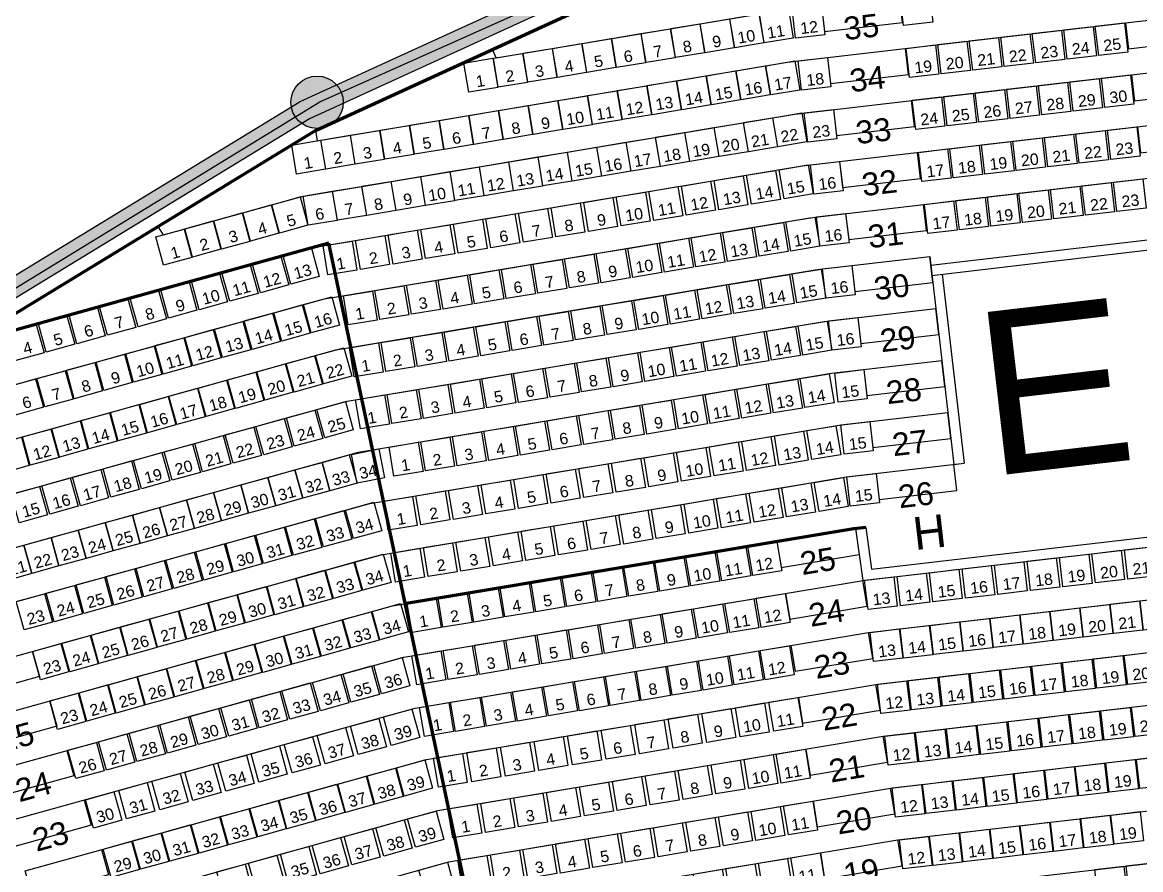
# Model space of a CAD drawing. Header units: millimetres. Extents: x 42980 to 202332, y 27411 to 140378.
# Drawn here: x 89285 to 106381, y 119879 to 132826 of the extents above; entities that cross this region are included whole.
import ezdxf
from ezdxf.enums import TextEntityAlignment as Align

# ---------------------------------------------------------------- set-up
doc = ezdxf.new("R2010")
doc.units = ezdxf.units.MM
doc.header["$LTSCALE"] = 100
for name, color, linetype in [('_insida yttervägg arena', 6, 'CONTINUOUS'), ('A-3312-EA-', 7, 'CONTINUOUS'), ('A-3312-FYLL', 7, 'CONTINUOUS'), ('A-3320-EA-', 3, 'CONTINUOUS'), ('A-3320-FYLL', 3, 'CONTINUOUS'), ('C-RADER', 252, 'CONTINUOUS'), ('C-RADNUMMER', 4, 'CONTINUOUS'), ('C-STOLAR', 1, 'CONTINUOUS'), ('C-STOLNUMMER', 7, 'CONTINUOUS'), ('C-TRAPPA', 254, 'CONTINUOUS'), ('D-RADER', 252, 'CONTINUOUS'), ('D-RADNUMMER', 4, 'CONTINUOUS'), ('D-STOLAR', 1, 'CONTINUOUS'), ('D-STOLNUMMER', 7, 'CONTINUOUS'), ('D-TRAPPA', 254, 'CONTINUOUS'), ('E-RADER', 252, 'CONTINUOUS'), ('E-RADNUMMER', 4, 'CONTINUOUS'), ('E-STOLAR', 1, 'CONTINUOUS'), ('E-STOLNUMMER', 7, 'CONTINUOUS'), ('E-TRAPPA', 254, 'CONTINUOUS'), ('G-STOLAR_TELE_2', 3, 'CONTINUOUS'), ('SEKTIONS_NR', 4, 'CONTINUOUS')]:
    doc.layers.add(name, color=color, linetype=linetype)
doc.layers.add('SEKTIONER', color=4, linetype='CONTINUOUS', lineweight=70)
doc.styles.add('ARIAL', font='arial.ttf')

# ---------------------------------------------------------------- blocks, each defined once
blk = doc.blocks.new('*U32')
at = {"layer": 'G-STOLAR_TELE_2'}
blk.add_circle((0, 0), 400, dxfattribs=at)

msp = doc.modelspace()

# ---------------------------------------------------------------- hatches: boundary and pattern name
at = {"layer": 'A-3312-FYLL'}
msp.add_hatch(color=256, dxfattribs=at).paths.add_polyline_path([(122476, 138109), (118753, 138109), (115030, 138109), (107673, 136974), (100547, 134829), (93532, 131615), (86845, 127542), (80332, 122511), (76121, 118537), (76356, 118346), (80476, 122234), (87015, 127294), (93673, 131350), (100653, 134548), (107739, 136681), (107925, 136709), (115053, 137809), (118753, 137809), (122453, 137809), (129766, 136681), (136852, 134548), (143833, 131350), (150490, 127294), (157029, 122234), (161149, 118346), (161384, 118537), (157173, 122511), (150660, 127542), (143974, 131615), (136958, 134829), (129833, 136974)])
at = {"layer": 'A-3320-FYLL'}
msp.add_hatch(color=256, dxfattribs=at).paths.add_polyline_path([(94190, 131605, 1), (93390, 131605, 1)])

# ---------------------------------------------------------------- linework, layer by layer
at = {"layer": '_insida yttervägg arena'}
msp.add_lwpolyline([(74557, 113491), (77541, 117380), (76273, 118453), (80814, 122712), (86960, 127412), (93832, 131612), (100713, 134688), (107536, 136866)], dxfattribs=at)
at = {"layer": 'A-3312-EA-'}
for p, q in [((93532, 131615), (100547, 134829)), ((100653, 134548), (93673, 131350)), ((86844, 127542), (93532, 131615)), ((93673, 131350), (87015, 127294))]:
    msp.add_line(p, q, dxfattribs=at)
at = {"layer": 'C-RADER'}
for p, q in [((93767, 131173), (87128, 127129)), ((89009, 128076), (93729, 129385)), ((86958, 126676), (93902, 128603)), ((87221, 125919), (94075, 127821)), ((87484, 125162), (94248, 127038)), ((87747, 124405), (94422, 126256)), ((88011, 123647), (94595, 125474)), ((88274, 122890), (94768, 124692)), ((88537, 122133), (94941, 123910)), ((88800, 121376), (95115, 123128)), ((89063, 120618), (95288, 122346)), ((89326, 119861), (95461, 121563)), ((89589, 119104), (95634, 120781)), ((89852, 118347), (95807, 119999))]:
    msp.add_line(p, q, dxfattribs=at)
at = {"layer": 'C-STOLAR'}
for points in [[(93356, 128815), (92923, 128694), (92802, 129128), (93236, 129248)], [(93823, 128944), (93390, 128824), (93270, 129258), (93703, 129378)], [(92889, 128685), (92455, 128565), (92335, 128998), (92768, 129119)], [(92421, 128555), (91988, 128435), (91868, 128869), (92301, 128989)], [(91954, 128426), (91520, 128305), (91400, 128739), (91834, 128859)], [(91019, 128166), (90586, 128046), (90465, 128480), (90899, 128600)], [(91487, 128296), (91053, 128176), (90933, 128609), (91366, 128730)], [(94135, 128201), (93702, 128080), (93582, 128514), (94015, 128634)], [(90552, 128037), (90118, 127916), (89998, 128350), (90432, 128470)], [(93683, 128075), (93249, 127955), (93129, 128388), (93562, 128509)], [(90085, 127907), (89651, 127787), (89531, 128220), (89964, 128341)], [(92777, 127824), (92343, 127703), (92223, 128137), (92657, 128257)], [(93230, 127949), (92796, 127829), (92676, 128263), (93109, 128383)], [(89617, 127777), (89184, 127657), (89063, 128091), (89497, 128211)], [(92324, 127698), (91890, 127578), (91770, 128011), (92204, 128132)], [(91418, 127447), (90985, 127326), (90864, 127760), (91298, 127880)], [(91871, 127572), (91437, 127452), (91317, 127886), (91751, 128006)], [(90965, 127321), (90532, 127201), (90411, 127634), (90845, 127755)], [(93872, 127297), (93439, 127177), (93318, 127611), (93752, 127731)], [(94320, 127422), (93887, 127301), (93766, 127735), (94200, 127855)], [(90512, 127195), (90079, 127075), (89958, 127509), (90392, 127629)], [(93424, 127173), (92991, 127053), (92870, 127486), (93304, 127607)], [(89607, 126944), (89173, 126824), (89053, 127257), (89486, 127378)], [(90059, 127070), (89626, 126949), (89506, 127383), (89939, 127503)], [(92976, 127049), (92542, 126928), (92422, 127362), (92856, 127482)], [(92080, 126800), (91646, 126680), (91526, 127113), (91960, 127234)], [(92528, 126924), (92094, 126804), (91974, 127238), (92408, 127358)], [(91632, 126676), (91198, 126555), (91078, 126989), (91512, 127109)], [(94343, 126598), (93910, 126478), (93789, 126911), (94223, 127031)], [(90736, 126427), (90302, 126307), (90182, 126740), (90615, 126861)], [(91184, 126551), (90750, 126431), (90630, 126865), (91063, 126985)], [(93876, 126468), (93442, 126348), (93322, 126781), (93756, 126902)], [(90288, 126303), (89854, 126183), (89734, 126616), (90167, 126736)], [(93409, 126339), (92975, 126218), (92855, 126652), (93288, 126772)], [(89840, 126179), (89406, 126058), (89286, 126492), (89719, 126612)], [(92474, 126079), (92040, 125959), (91920, 126392), (92354, 126513)], [(92941, 126209), (92508, 126089), (92387, 126522), (92821, 126642)], [(89391, 126054), (88958, 125934), (88838, 126368), (89271, 126488)], [(92006, 125950), (91573, 125829), (91453, 126263), (91886, 126383)], [(91539, 125820), (91106, 125700), (90985, 126133), (91419, 126253)], [(94401, 125784), (93987, 125669), (93867, 126102), (94281, 126217)], [(94823, 125867), (94401, 125784), (94314, 126225), (94736, 126309)], [(91072, 125690), (90638, 125570), (90518, 126004), (90951, 126124)], [(93987, 125669), (93573, 125554), (93452, 125987), (93867, 126102)], [(90137, 125431), (89703, 125311), (89583, 125744), (90017, 125864)], [(90604, 125561), (90171, 125440), (90051, 125874), (90484, 125994)], [(93158, 125439), (92744, 125324), (92624, 125758), (93038, 125872)], [(93573, 125554), (93158, 125439), (93038, 125872), (93452, 125987)], [(89670, 125301), (89236, 125181), (89116, 125615), (89549, 125735)], [(92744, 125324), (92330, 125209), (92209, 125643), (92624, 125758)], [(91915, 125094), (91501, 124979), (91381, 125413), (91795, 125528)], [(92330, 125209), (91915, 125094), (91795, 125528), (92209, 125643)], [(94780, 125058), (94346, 124938), (94226, 125372), (94659, 125492)], [(91501, 124979), (91087, 124864), (90966, 125298), (91381, 125413)], [(94322, 124931), (93888, 124811), (93768, 125245), (94201, 125365)], [(90672, 124749), (90258, 124634), (90138, 125068), (90552, 125183)], [(91087, 124864), (90672, 124749), (90552, 125183), (90966, 125298)], [(93864, 124804), (93430, 124684), (93310, 125118), (93744, 125238)], [(90258, 124634), (89844, 124519), (89723, 124953), (90138, 125068)], [(92949, 124550), (92515, 124430), (92395, 124864), (92828, 124984)], [(93406, 124677), (92973, 124557), (92852, 124991), (93286, 125111)], [(89429, 124404), (89015, 124289), (88895, 124723), (89309, 124838)], [(89844, 124519), (89429, 124404), (89309, 124838), (89723, 124953)], [(92491, 124423), (92057, 124303), (91937, 124737), (92371, 124857)], [(92033, 124297), (91600, 124176), (91479, 124610), (91913, 124730)], [(94923, 124268), (94489, 124148), (94369, 124581), (94802, 124702)], [(91118, 124043), (90684, 123922), (90564, 124356), (90998, 124476)], [(91576, 124170), (91142, 124049), (91022, 124483), (91455, 124603)], [(94475, 124144), (94041, 124023), (93921, 124457), (94354, 124577)], [(90660, 123916), (90226, 123795), (90106, 124229), (90540, 124349)], [(93578, 123895), (93145, 123775), (93025, 124208), (93458, 124329)], [(94027, 124019), (93593, 123899), (93473, 124333), (93906, 124453)], [(90202, 123789), (89769, 123668), (89648, 124102), (90082, 124222)], [(93130, 123771), (92697, 123650), (92576, 124084), (93010, 124204)], [(89745, 123662), (89311, 123541), (89191, 123975), (89624, 124095)], [(92234, 123522), (91801, 123402), (91680, 123835), (92114, 123956)], [(92682, 123646), (92249, 123526), (92128, 123960), (92562, 124080)], [(91786, 123398), (91353, 123277), (91232, 123711), (91666, 123831)], [(94738, 123386), (94304, 123266), (94184, 123700), (94617, 123820)], [(95186, 123511), (94752, 123390), (94632, 123824), (95065, 123944)], [(91338, 123273), (90904, 123153), (90784, 123587), (91218, 123707)], [(94290, 123262), (93856, 123142), (93736, 123575), (94169, 123696)], [(90442, 123025), (90008, 122904), (89888, 123338), (90322, 123458)], [(90890, 123149), (90456, 123029), (90336, 123462), (90770, 123583)], [(93393, 123013), (92960, 122893), (92839, 123327), (93273, 123447)], [(93841, 123138), (93408, 123017), (93288, 123451), (93721, 123571)], [(89994, 122900), (89560, 122780), (89440, 123214), (89874, 123334)], [(92945, 122889), (92512, 122769), (92391, 123202), (92825, 123323)], [(92497, 122765), (92064, 122645), (91943, 123078), (92377, 123198)], [(95209, 122687), (94776, 122567), (94656, 123000), (95089, 123121)], [(91601, 122516), (91168, 122396), (91047, 122829), (91481, 122950)], [(92049, 122640), (91616, 122520), (91495, 122954), (91929, 123074)], [(94742, 122557), (94308, 122437), (94188, 122871), (94622, 122991)], [(91153, 122392), (90719, 122272), (90599, 122705), (91033, 122825)], [(94275, 122428), (93841, 122307), (93721, 122741), (94154, 122861)], [(90705, 122268), (90271, 122147), (90151, 122581), (90585, 122701)], [(93340, 122168), (92906, 122048), (92786, 122482), (93220, 122602)], [(93807, 122298), (93374, 122178), (93253, 122611), (93687, 122732)], [(90257, 122143), (89823, 122023), (89703, 122457), (90137, 122577)], [(92873, 122039), (92439, 121918), (92319, 122352), (92752, 122472)], [(92405, 121909), (91972, 121789), (91851, 122222), (92285, 122343)], [(95359, 121898), (94925, 121778), (94805, 122212), (95238, 122332)], [(91471, 121650), (91037, 121529), (90917, 121963), (91350, 122083)], [(91938, 121779), (91504, 121659), (91384, 122093), (91818, 122213)], [(94853, 121758), (94419, 121638), (94299, 122071), (94732, 122191)], [(91003, 121520), (90570, 121400), (90449, 121833), (90883, 121954)], [(93841, 121477), (93407, 121357), (93287, 121790), (93721, 121911)], [(94347, 121618), (93913, 121497), (93793, 121931), (94227, 122051)], [(90536, 121390), (90102, 121270), (89982, 121704), (90416, 121824)], [(93335, 121337), (92901, 121216), (92781, 121650), (93215, 121770)], [(92829, 121196), (92396, 121076), (92275, 121510), (92709, 121630)], [(95556, 121123), (95122, 121002), (95002, 121436), (95436, 121556)], [(92323, 121056), (91890, 120936), (91769, 121369), (92203, 121490)], [(95108, 120998), (94674, 120878), (94554, 121312), (94988, 121432)], [(91817, 120916), (91384, 120795), (91263, 121229), (91697, 121349)], [(94660, 120874), (94226, 120754), (94106, 121187), (94539, 121308)], [(90806, 120635), (90372, 120515), (90252, 120948), (90685, 121069)], [(91311, 120775), (90878, 120655), (90758, 121089), (91191, 121209)], [(93764, 120625), (93330, 120505), (93210, 120939), (93643, 121059)], [(94212, 120750), (93778, 120629), (93658, 121063), (94091, 121183)], [(93316, 120501), (92882, 120381), (92762, 120814), (93195, 120935)], [(92867, 120377), (92434, 120257), (92314, 120690), (92747, 120810)], [(95729, 120341), (95296, 120220), (95175, 120654), (95609, 120774)], [(91971, 120128), (91538, 120008), (91417, 120442), (91851, 120562)], [(92419, 120253), (91986, 120132), (91865, 120566), (92299, 120686)], [(95243, 120206), (94809, 120085), (94689, 120519), (95122, 120639)], [(91523, 120004), (91090, 119884), (90969, 120317), (91403, 120438)], [(94269, 119936), (93836, 119815), (93715, 120249), (94149, 120369)], [(94756, 120071), (94322, 119950), (94202, 120384), (94636, 120504)], [(91075, 119880), (90642, 119759), (90521, 120193), (90955, 120313)], [(93783, 119801), (93349, 119680), (93229, 120114), (93662, 120234)], [(93296, 119666), (92862, 119545), (92742, 119979), (93176, 120099)], [(92809, 119531), (92376, 119410), (92256, 119844), (92689, 119964)], [(95902, 119558), (95469, 119438), (95348, 119872), (95782, 119992)]]:
    msp.add_lwpolyline(points, close=True, dxfattribs=at)
at = {"layer": 'C-TRAPPA'}
for points in [[(89440, 123214), (89547, 122828), (88380, 122505), (88274, 122890)], [(89703, 122457), (89810, 122071), (88644, 121748), (88537, 122133)], [(89966, 121699), (90073, 121314), (88907, 120990), (88800, 121376)], [(90229, 120942), (90336, 120557), (89170, 120233), (89063, 120618)], [(90492, 120185), (90599, 119799), (89433, 119476), (89326, 119861)]]:
    msp.add_lwpolyline(points, dxfattribs=at)
at = {"layer": 'D-RADER'}
for p, q in [((94941, 123910), (101994, 125087)), ((95115, 123128), (102107, 124294)), ((102107, 124294), (102135, 124298)), ((102219, 123502), (108668, 124255)), ((95288, 122346), (102219, 123502)), ((102331, 122710), (108739, 123458)), ((95461, 121563), (102331, 122710)), ((102443, 121917), (108810, 122661)), ((95634, 120781), (102443, 121917)), ((102556, 121125), (108881, 121864)), ((95807, 119999), (102556, 121125)), ((102668, 120333), (108952, 121066)), ((95981, 119217), (102668, 120333)), ((102780, 119540), (109023, 120269))]:
    msp.add_line(p, q, dxfattribs=at)
at = {"layer": 'D-STOLAR'}
for points in [[(100420, 124368), (99977, 124294), (99902, 124738), (100346, 124812)], [(100894, 124447), (100450, 124373), (100376, 124817), (100820, 124891)], [(106633, 124370), (106186, 124318), (106134, 124764), (106580, 124817)], [(99473, 124210), (99030, 124136), (98956, 124580), (99399, 124654)], [(99947, 124289), (99503, 124215), (99429, 124659), (99873, 124733)], [(105143, 124196), (104696, 124144), (104644, 124591), (105091, 124643)], [(105639, 124254), (105192, 124202), (105140, 124649), (105587, 124701)], [(106136, 124312), (105689, 124260), (105637, 124707), (106084, 124759)], [(98527, 124052), (98083, 123978), (98009, 124422), (98452, 124496)], [(99000, 124131), (98556, 124057), (98482, 124501), (98926, 124575)], [(103653, 124022), (103206, 123970), (103154, 124417), (103601, 124469)], [(104150, 124080), (103703, 124028), (103650, 124475), (104097, 124527)], [(104646, 124138), (104199, 124086), (104147, 124533), (104594, 124585)], [(97580, 123894), (97136, 123820), (97062, 124264), (97506, 124338)], [(98053, 123973), (97609, 123899), (97535, 124343), (97979, 124417)], [(102660, 123906), (102213, 123854), (102160, 124301), (102607, 124353)], [(103156, 123964), (102709, 123912), (102657, 124359), (103104, 124411)], [(96633, 123736), (96189, 123662), (96115, 124106), (96559, 124180)], [(97106, 123815), (96662, 123741), (96588, 124185), (97032, 124259)], [(95686, 123578), (95242, 123504), (95168, 123948), (95612, 124022)], [(96159, 123657), (95715, 123583), (95641, 124027), (96085, 124101)], [(100542, 123576), (100098, 123502), (100024, 123945), (100468, 124019)], [(101021, 123655), (100577, 123581), (100503, 124025), (100946, 124099)], [(106414, 123539), (105967, 123487), (105915, 123934), (106362, 123986)], [(106873, 123592), (106426, 123540), (106374, 123987), (106821, 124039)], [(99107, 123336), (98663, 123262), (98589, 123706), (99033, 123780)], [(99585, 123416), (99142, 123342), (99067, 123786), (99511, 123860)], [(100064, 123496), (99620, 123422), (99546, 123866), (99990, 123940)], [(105038, 123378), (104591, 123326), (104538, 123773), (104985, 123825)], [(105497, 123432), (105050, 123379), (104997, 123826), (105444, 123879)], [(105955, 123485), (105508, 123433), (105456, 123880), (105903, 123932)], [(98150, 123177), (97706, 123102), (97632, 123546), (98076, 123620)], [(98629, 123256), (98185, 123182), (98111, 123626), (98555, 123700)], [(103202, 123164), (102755, 123112), (102703, 123558), (103150, 123611)], [(103661, 123217), (103214, 123165), (103162, 123612), (103609, 123664)], [(104120, 123271), (103673, 123219), (103621, 123666), (104068, 123718)], [(104579, 123324), (104132, 123272), (104080, 123719), (104527, 123771)], [(97193, 123017), (96750, 122943), (96676, 123387), (97119, 123461)], [(97672, 123097), (97228, 123023), (97154, 123467), (97598, 123541)], [(102743, 123110), (102296, 123058), (102244, 123505), (102691, 123557)], [(96237, 122857), (95793, 122783), (95719, 123227), (96163, 123301)], [(96715, 122937), (96271, 122863), (96197, 123307), (96641, 123381)], [(101084, 122856), (100641, 122782), (100566, 123226), (101010, 123300)], [(95758, 122777), (95314, 122703), (95240, 123147), (95684, 123221)], [(100137, 122698), (99694, 122624), (99620, 123068), (100063, 123142)], [(100611, 122777), (100167, 122703), (100093, 123147), (100537, 123221)], [(105686, 122648), (105239, 122596), (105187, 123043), (105634, 123095)], [(106158, 122703), (105711, 122651), (105659, 123098), (106106, 123150)], [(106630, 122759), (106183, 122706), (106131, 123153), (106578, 123205)], [(99191, 122540), (98747, 122466), (98673, 122910), (99117, 122984)], [(99664, 122619), (99220, 122545), (99146, 122989), (99590, 123063)], [(104271, 122483), (103824, 122431), (103772, 122878), (104219, 122930)], [(104743, 122538), (104296, 122486), (104244, 122933), (104690, 122985)], [(105214, 122593), (104768, 122541), (104715, 122988), (105162, 123040)], [(98244, 122383), (97800, 122308), (97726, 122752), (98170, 122826)], [(98717, 122462), (98273, 122387), (98199, 122831), (98643, 122905)], [(102856, 122318), (102409, 122266), (102356, 122713), (102803, 122765)], [(103327, 122373), (102880, 122321), (102828, 122768), (103275, 122820)], [(103799, 122428), (103352, 122376), (103300, 122823), (103747, 122875)], [(96823, 122146), (96379, 122071), (96305, 122515), (96749, 122589)], [(97297, 122225), (96853, 122150), (96779, 122594), (97223, 122668)], [(97770, 122304), (97326, 122229), (97252, 122673), (97696, 122747)], [(95876, 121988), (95433, 121913), (95358, 122357), (95802, 122431)], [(96350, 122067), (95906, 121992), (95832, 122436), (96276, 122510)], [(100704, 121982), (100260, 121908), (100186, 122352), (100630, 122426)], [(101216, 122067), (100773, 121993), (100698, 122437), (101142, 122511)], [(106742, 121966), (106295, 121914), (106243, 122361), (106690, 122413)], [(99678, 121811), (99234, 121737), (99160, 122181), (99604, 122255)], [(100191, 121896), (99747, 121822), (99673, 122266), (100117, 122340)], [(105327, 121801), (104880, 121749), (104828, 122196), (105275, 122248)], [(105799, 121856), (105352, 121804), (105299, 122251), (105746, 122303)], [(106270, 121911), (105823, 121859), (105771, 122306), (106218, 122358)], [(98652, 121640), (98208, 121566), (98134, 122009), (98578, 122083)], [(99165, 121725), (98721, 121651), (98647, 122095), (99091, 122169)], [(103911, 121636), (103464, 121583), (103412, 122030), (103859, 122083)], [(104383, 121691), (103936, 121639), (103884, 122086), (104331, 122138)], [(104855, 121746), (104408, 121694), (104356, 122141), (104803, 122193)], [(97626, 121468), (97182, 121394), (97108, 121838), (97552, 121912)], [(98139, 121554), (97695, 121480), (97621, 121924), (98065, 121998)], [(102968, 121525), (102521, 121473), (102469, 121920), (102916, 121972)], [(103440, 121581), (102993, 121528), (102940, 121975), (103387, 122028)], [(96600, 121297), (96156, 121223), (96082, 121667), (96526, 121741)], [(97113, 121383), (96669, 121309), (96595, 121753), (97039, 121827)], [(96087, 121212), (95644, 121138), (95570, 121582), (96013, 121656)], [(100332, 121109), (99888, 121035), (99814, 121479), (100258, 121553)], [(100835, 121193), (100391, 121119), (100317, 121563), (100761, 121637)], [(101329, 121275), (100885, 121201), (100811, 121645), (101255, 121719)], [(106348, 121115), (105901, 121063), (105849, 121510), (106296, 121562)], [(106815, 121169), (106368, 121117), (106316, 121564), (106763, 121616)], [(99326, 120941), (98882, 120867), (98808, 121311), (99252, 121385)], [(99829, 121025), (99385, 120951), (99311, 121395), (99755, 121469)], [(104947, 120951), (104500, 120899), (104448, 121346), (104895, 121398)], [(105414, 121006), (104967, 120954), (104915, 121400), (105362, 121453)], [(105881, 121060), (105434, 121008), (105382, 121455), (105829, 121507)], [(98320, 120773), (97876, 120699), (97802, 121143), (98246, 121217)], [(98823, 120857), (98379, 120783), (98305, 121227), (98749, 121301)], [(103547, 120788), (103100, 120735), (103048, 121182), (103495, 121235)], [(104014, 120842), (103567, 120790), (103515, 121237), (103962, 121289)], [(104481, 120897), (104034, 120845), (103981, 121291), (104428, 121344)], [(97314, 120605), (96870, 120531), (96796, 120975), (97240, 121049)], [(97817, 120689), (97373, 120615), (97299, 121059), (97743, 121133)], [(103080, 120733), (102633, 120681), (102581, 121128), (103028, 121180)], [(96308, 120437), (95864, 120363), (95790, 120807), (96234, 120881)], [(96811, 120521), (96367, 120447), (96293, 120891), (96737, 120965)], [(101441, 120483), (100997, 120409), (100923, 120853), (101367, 120927)], [(100445, 120317), (100001, 120243), (99927, 120686), (100371, 120760)], [(100943, 120400), (100499, 120326), (100425, 120769), (100869, 120844)], [(105964, 120264), (105517, 120212), (105464, 120659), (105911, 120711)], [(106425, 120318), (105978, 120266), (105926, 120713), (106373, 120765)], [(99449, 120150), (99005, 120076), (98931, 120520), (99374, 120594)], [(99947, 120233), (99503, 120159), (99429, 120603), (99873, 120677)], [(104578, 120103), (104131, 120050), (104079, 120497), (104526, 120550)], [(105040, 120157), (104593, 120104), (104541, 120551), (104988, 120604)], [(105502, 120210), (105055, 120158), (105003, 120605), (105449, 120657)], [(98452, 119984), (98008, 119910), (97934, 120354), (98378, 120428)], [(98950, 120067), (98507, 119993), (98432, 120437), (98876, 120511)], [(103192, 119941), (102745, 119889), (102693, 120336), (103140, 120388)], [(103654, 119995), (103207, 119943), (103155, 120390), (103602, 120442)], [(104116, 120049), (103669, 119997), (103617, 120443), (104064, 120496)], [(97456, 119818), (97012, 119744), (96938, 120188), (97382, 120262)], [(97954, 119901), (97510, 119827), (97436, 120271), (97880, 120345)], [(96460, 119652), (96016, 119578), (95942, 120022), (96386, 120096)], [(96958, 119735), (96514, 119661), (96440, 120105), (96884, 120179)], [(101055, 119607), (100611, 119533), (100537, 119977), (100981, 120051)], [(101553, 119690), (101109, 119616), (101035, 120060), (101479, 120134)], [(100059, 119441), (99615, 119367), (99541, 119811), (99985, 119885)], [(100557, 119524), (100113, 119450), (100039, 119894), (100483, 119968)], [(106177, 119484), (105730, 119432), (105678, 119879), (106125, 119931)], [(106656, 119540), (106209, 119488), (106157, 119935), (106604, 119987)]]:
    msp.add_lwpolyline(points, close=True, dxfattribs=at)
at = {"layer": 'D-TRAPPA'}
for p, q in [((101994, 125087), (102024, 125090)), ((102178, 125108), (102024, 125090)), ((102024, 125090), (102135, 124298)), ((102135, 124298), (108597, 125052)), ((102178, 125108), (102268, 124469)), ((100820, 124891), (100886, 124496)), ((100886, 124496), (102080, 124695))]:
    msp.add_line(p, q, dxfattribs=at)
for points in [[(102268, 124469), (108402, 125185)], [(100952, 124100), (101017, 123706), (102201, 123903), (102135, 124298)], [(101035, 123304), (101101, 122910), (102285, 123107), (102219, 123502)], [(101148, 122512), (101213, 122118), (102397, 122315), (102331, 122710)], [(101260, 121720), (101326, 121325), (102509, 121523), (102443, 121917)], [(101372, 120928), (101438, 120533), (102622, 120730), (102556, 121125)], [(101484, 120135), (101550, 119741), (102734, 119938), (102668, 120333)]]:
    msp.add_lwpolyline(points, dxfattribs=at)
at = {"layer": 'E-RADER'}
for p, q in [((100724, 134360), (93767, 131173)), ((96529, 132285), (100871, 133010)), ((100984, 132218), (107887, 133024)), ((96529, 132285), (96471, 132412)), ((93793, 131018), (100984, 132218)), ((101096, 131425), (107958, 132226)), ((93555, 130167), (101096, 131425)), ((101208, 130633), (108029, 131429)), ((93767, 131173), (93793, 131018)), ((93729, 129385), (101208, 130633)), ((101321, 129841), (108100, 130632)), ((91441, 129580), (93555, 130167)), ((93902, 128603), (101321, 129841)), ((91441, 129580), (91363, 129709)), ((101433, 129048), (103156, 129249)), ((94075, 127821), (101433, 129048)), ((101545, 128256), (103249, 128455)), ((94248, 127038), (101545, 128256)), ((101657, 127464), (103341, 127660)), ((94422, 126256), (101657, 127464)), ((101770, 126671), (103434, 126866)), ((94595, 125474), (101770, 126671)), ((101882, 125879), (103681, 126089)), ((94768, 124692), (101882, 125879))]:
    msp.add_line(p, q, dxfattribs=at)
at = {"layer": 'E-STOLAR'}
for points in [[(103203, 132829), (102756, 132777), (102704, 133224), (103151, 133276)], [(101071, 132587), (100627, 132513), (100553, 132957), (100996, 133031)], [(101552, 132636), (101105, 132584), (101053, 133031), (101500, 133083)], [(100167, 132436), (99723, 132362), (99649, 132806), (100093, 132880)], [(100619, 132511), (100175, 132437), (100101, 132881), (100545, 132955)], [(99263, 132285), (98820, 132211), (98746, 132655), (99189, 132729)], [(99715, 132361), (99271, 132287), (99197, 132731), (99641, 132805)], [(105223, 132259), (104776, 132207), (104724, 132654), (105171, 132706)], [(105705, 132316), (105258, 132264), (105206, 132710), (105653, 132763)], [(106186, 132372), (105739, 132320), (105687, 132767), (106134, 132819)], [(97908, 132059), (97464, 131985), (97390, 132429), (97834, 132503)], [(98360, 132135), (97916, 132061), (97842, 132504), (98286, 132578)], [(98812, 132210), (98368, 132136), (98294, 132580), (98738, 132654)], [(103778, 132091), (103331, 132039), (103279, 132486), (103726, 132538)], [(104260, 132147), (103813, 132095), (103760, 132542), (104207, 132594)], [(104741, 132203), (104294, 132151), (104242, 132598), (104689, 132650)], [(97005, 131909), (96561, 131834), (96487, 132278), (96931, 132352)], [(97456, 131984), (97013, 131910), (96939, 132354), (97382, 132428)], [(103296, 132034), (102849, 131982), (102797, 132429), (103244, 132481)], [(96553, 131833), (96109, 131759), (96035, 132203), (96479, 132277)], [(100716, 131717), (100272, 131643), (100198, 132086), (100642, 132161)], [(101170, 131792), (100726, 131718), (100652, 132162), (101096, 132236)], [(101645, 131842), (101198, 131789), (101146, 132236), (101593, 132289)], [(99809, 131565), (99365, 131491), (99291, 131935), (99734, 132009)], [(100262, 131641), (99818, 131567), (99744, 132011), (100188, 132085)], [(106279, 131577), (105832, 131525), (105780, 131972), (106227, 132024)], [(98901, 131414), (98457, 131340), (98383, 131784), (98827, 131858)], [(99355, 131490), (98911, 131415), (98837, 131859), (99281, 131933)], [(104834, 131409), (104387, 131356), (104335, 131803), (104782, 131856)], [(105316, 131465), (104869, 131413), (104817, 131860), (105264, 131912)], [(105798, 131521), (105351, 131469), (105298, 131916), (105745, 131968)], [(97994, 131262), (97550, 131188), (97476, 131632), (97920, 131706)], [(98447, 131338), (98003, 131264), (97929, 131708), (98373, 131782)], [(103389, 131240), (102942, 131188), (102890, 131635), (103337, 131687)], [(103871, 131296), (103424, 131244), (103371, 131691), (103818, 131743)], [(104352, 131352), (103905, 131300), (103853, 131747), (104300, 131799)], [(96632, 131035), (96189, 130961), (96115, 131405), (96558, 131479)], [(97086, 131111), (96642, 131037), (96568, 131481), (97012, 131555)], [(97540, 131187), (97096, 131113), (97022, 131557), (97466, 131631)], [(101738, 131047), (101291, 130995), (101239, 131442), (101686, 131494)], [(95725, 130884), (95281, 130810), (95207, 131254), (95651, 131328)], [(96179, 130960), (95735, 130886), (95661, 131329), (96105, 131403)], [(100829, 130924), (100385, 130850), (100311, 131294), (100755, 131368)], [(101277, 130999), (100834, 130925), (100759, 131369), (101203, 131443)], [(94818, 130733), (94374, 130658), (94300, 131102), (94743, 131176)], [(95271, 130808), (94827, 130734), (94753, 131178), (95197, 131252)], [(99482, 130700), (99038, 130626), (98964, 131070), (99408, 131144)], [(99931, 130775), (99487, 130701), (99413, 131144), (99857, 131218)], [(100380, 130849), (99936, 130775), (99862, 131219), (100306, 131293)], [(105890, 130727), (105443, 130674), (105391, 131121), (105838, 131173)], [(106372, 130783), (105925, 130731), (105873, 131178), (106320, 131230)], [(93919, 130583), (93476, 130509), (93402, 130952), (93845, 131027)], [(94368, 130658), (93924, 130583), (93850, 131027), (94294, 131101)], [(98585, 130550), (98141, 130476), (98067, 130920), (98511, 130994)], [(99033, 130625), (98590, 130551), (98515, 130995), (98959, 131069)], [(104445, 130558), (103998, 130506), (103946, 130953), (104393, 131005)], [(104927, 130614), (104480, 130562), (104428, 131009), (104875, 131061)], [(105409, 130670), (104962, 130618), (104909, 131065), (105356, 131117)], [(97687, 130400), (97243, 130326), (97169, 130770), (97613, 130844)], [(98136, 130475), (97692, 130401), (97618, 130845), (98062, 130919)], [(103482, 130445), (103035, 130393), (102983, 130840), (103429, 130892)], [(103963, 130502), (103516, 130449), (103464, 130896), (103911, 130948)], [(96341, 130176), (95897, 130102), (95823, 130545), (96267, 130619)], [(96789, 130250), (96346, 130176), (96271, 130620), (96715, 130694)], [(97238, 130325), (96794, 130251), (96720, 130695), (97164, 130769)], [(101373, 130204), (100929, 130130), (100855, 130574), (101299, 130648)], [(101831, 130252), (101384, 130200), (101331, 130647), (101778, 130699)], [(95443, 130026), (94999, 129952), (94925, 130396), (95369, 130470)], [(95892, 130101), (95448, 130027), (95374, 130471), (95818, 130545)], [(100377, 130038), (99933, 129964), (99859, 130408), (100303, 130482)], [(100875, 130121), (100431, 130047), (100357, 130491), (100801, 130565)], [(94545, 129876), (94102, 129802), (94028, 130246), (94471, 130320)], [(94994, 129951), (94550, 129877), (94476, 130321), (94920, 130395)], [(99381, 129872), (98937, 129798), (98863, 130242), (99307, 130316)], [(99879, 129955), (99435, 129881), (99361, 130325), (99805, 130399)], [(105501, 129876), (105054, 129823), (105002, 130270), (105449, 130323)], [(105983, 129932), (105536, 129880), (105484, 130327), (105931, 130379)], [(106465, 129988), (106018, 129936), (105966, 130383), (106413, 130435)], [(93650, 129726), (93217, 129606), (93096, 130040), (93530, 130160)], [(94097, 129801), (93653, 129727), (93579, 130171), (94023, 130245)], [(98384, 129706), (97941, 129631), (97867, 130075), (98310, 130149)], [(98883, 129789), (98439, 129715), (98365, 130158), (98809, 130233)], [(104056, 129707), (103609, 129655), (103557, 130102), (104004, 130154)], [(104538, 129763), (104091, 129711), (104039, 130158), (104486, 130210)], [(105020, 129819), (104573, 129767), (104520, 130214), (104967, 130266)], [(93207, 129603), (92773, 129483), (92653, 129917), (93087, 130037)], [(97388, 129539), (96944, 129465), (96870, 129909), (97314, 129983)], [(97886, 129622), (97442, 129548), (97368, 129992), (97812, 130066)], [(103574, 129651), (103127, 129598), (103075, 130045), (103522, 130098)], [(92320, 129358), (91887, 129237), (91767, 129671), (92200, 129791)], [(92764, 129480), (92330, 129360), (92210, 129794), (92643, 129914)], [(96392, 129373), (95948, 129299), (95874, 129743), (96318, 129817)], [(96890, 129456), (96446, 129382), (96372, 129826), (96816, 129900)], [(100993, 129326), (100549, 129252), (100475, 129695), (100919, 129769)], [(101476, 129406), (101033, 129332), (100958, 129776), (101402, 129850)], [(101923, 129458), (101476, 129406), (101424, 129853), (101871, 129905)], [(91877, 129235), (91444, 129114), (91323, 129548), (91757, 129668)], [(95396, 129207), (94952, 129133), (94878, 129577), (95322, 129651)], [(95894, 129290), (95450, 129216), (95376, 129660), (95820, 129734)], [(100026, 129164), (99583, 129090), (99508, 129534), (99952, 129608)], [(100510, 129245), (100066, 129171), (99992, 129615), (100436, 129689)], [(94400, 129041), (93956, 128967), (93882, 129410), (94325, 129485)], [(94898, 129124), (94454, 129050), (94380, 129494), (94824, 129568)], [(99060, 129003), (98616, 128929), (98542, 129373), (98986, 129447)], [(99543, 129084), (99099, 129010), (99025, 129453), (99469, 129528)], [(98093, 128842), (97649, 128768), (97575, 129212), (98019, 129286)], [(98576, 128922), (98133, 128848), (98059, 129292), (98502, 129366)], [(97127, 128680), (96683, 128606), (96609, 129050), (97052, 129124)], [(97610, 128761), (97166, 128687), (97092, 129131), (97536, 129205)], [(102016, 128663), (101569, 128611), (101517, 129058), (101964, 129110)], [(96160, 128519), (95716, 128445), (95642, 128889), (96086, 128963)], [(96643, 128600), (96199, 128526), (96125, 128970), (96569, 129044)], [(101086, 128531), (100642, 128457), (100568, 128901), (101012, 128975)], [(101569, 128612), (101125, 128538), (101051, 128981), (101495, 129056)], [(95193, 128358), (94749, 128284), (94675, 128728), (95119, 128802)], [(95677, 128439), (95233, 128365), (95159, 128808), (95602, 128882)], [(99636, 128289), (99192, 128215), (99118, 128659), (99562, 128733)], [(100119, 128370), (99675, 128296), (99601, 128740), (100045, 128814)], [(100603, 128450), (100159, 128376), (100085, 128820), (100528, 128894)], [(94710, 128277), (94266, 128203), (94192, 128647), (94636, 128721)], [(98669, 128128), (98225, 128054), (98151, 128498), (98595, 128572)], [(99153, 128208), (98709, 128134), (98635, 128578), (99079, 128652)], [(97703, 127967), (97259, 127892), (97185, 128336), (97629, 128410)], [(98186, 128047), (97742, 127973), (97668, 128417), (98112, 128491)], [(96736, 127805), (96292, 127731), (96218, 128175), (96662, 128249)], [(97219, 127886), (96775, 127812), (96701, 128256), (97145, 128330)], [(101662, 127817), (101218, 127743), (101144, 128187), (101588, 128261)], [(102109, 127869), (101662, 127816), (101610, 128263), (102057, 128316)], [(95769, 127644), (95325, 127570), (95251, 128014), (95695, 128088)], [(96253, 127725), (95809, 127651), (95735, 128094), (96179, 128168)], [(100695, 127656), (100251, 127582), (100177, 128026), (100621, 128100)], [(101179, 127736), (100735, 127662), (100661, 128106), (101105, 128180)], [(94803, 127483), (94359, 127409), (94285, 127853), (94729, 127927)], [(95286, 127563), (94842, 127489), (94768, 127933), (95212, 128007)], [(99729, 127494), (99285, 127420), (99211, 127864), (99655, 127938)], [(100212, 127575), (99768, 127501), (99694, 127945), (100138, 128019)], [(98762, 127333), (98318, 127259), (98244, 127703), (98688, 127777)], [(99245, 127414), (98801, 127340), (98727, 127784), (99171, 127858)], [(97312, 127091), (96868, 127017), (96794, 127461), (97238, 127535)], [(97795, 127172), (97352, 127098), (97277, 127542), (97721, 127616)], [(98279, 127253), (97835, 127179), (97761, 127622), (98205, 127696)], [(96345, 126930), (95902, 126856), (95828, 127300), (96271, 127374)], [(96829, 127011), (96385, 126937), (96311, 127380), (96755, 127455)], [(101209, 126933), (100766, 126859), (100692, 127302), (101135, 127376)], [(101693, 127013), (101249, 126939), (101175, 127383), (101619, 127457)], [(102202, 127074), (101755, 127021), (101703, 127468), (102149, 127521)], [(95379, 126769), (94935, 126695), (94861, 127139), (95305, 127213)], [(95862, 126849), (95418, 126775), (95344, 127219), (95788, 127293)], [(100243, 126771), (99799, 126697), (99725, 127141), (100169, 127215)], [(100726, 126852), (100282, 126778), (100208, 127222), (100652, 127296)], [(94895, 126688), (94452, 126614), (94378, 127058), (94821, 127132)], [(99276, 126610), (98832, 126536), (98758, 126980), (99202, 127054)], [(99760, 126691), (99316, 126617), (99242, 127061), (99685, 127135)], [(98310, 126449), (97866, 126375), (97792, 126819), (98236, 126893)], [(98793, 126529), (98349, 126455), (98275, 126899), (98719, 126973)], [(97343, 126288), (96899, 126213), (96825, 126657), (97269, 126731)], [(97826, 126368), (97382, 126294), (97308, 126738), (97752, 126812)], [(102294, 126279), (101848, 126227), (101795, 126674), (102242, 126726)], [(96376, 126126), (95932, 126052), (95858, 126496), (96302, 126570)], [(96860, 126207), (96416, 126133), (96342, 126577), (96786, 126651)], [(101299, 126137), (100855, 126062), (100781, 126506), (101225, 126580)], [(101797, 126220), (101353, 126146), (101279, 126589), (101723, 126663)], [(95410, 125965), (94966, 125891), (94892, 126335), (95336, 126409)], [(95893, 126046), (95449, 125972), (95375, 126415), (95819, 126489)], [(100303, 125970), (99859, 125896), (99785, 126340), (100229, 126414)], [(100801, 126053), (100357, 125979), (100283, 126423), (100727, 126497)], [(99307, 125804), (98863, 125730), (98789, 126174), (99233, 126248)], [(99805, 125887), (99361, 125813), (99287, 126257), (99731, 126331)], [(97812, 125555), (97368, 125481), (97294, 125925), (97738, 125999)], [(98310, 125638), (97867, 125564), (97792, 126008), (98236, 126082)], [(98809, 125721), (98365, 125647), (98291, 126091), (98734, 126165)], [(96816, 125389), (96372, 125315), (96298, 125758), (96742, 125832)], [(97314, 125472), (96870, 125398), (96796, 125841), (97240, 125916)], [(101910, 125427), (101466, 125353), (101392, 125797), (101836, 125871)], [(102387, 125485), (101940, 125433), (101888, 125880), (102335, 125932)], [(95820, 125222), (95376, 125148), (95302, 125592), (95746, 125666)], [(96318, 125305), (95874, 125231), (95800, 125675), (96244, 125749)], [(100914, 125261), (100470, 125187), (100396, 125631), (100840, 125705)], [(101412, 125344), (100968, 125270), (100894, 125714), (101338, 125788)], [(95322, 125139), (94878, 125065), (94804, 125509), (95248, 125583)], [(99918, 125095), (99474, 125021), (99400, 125465), (99844, 125539)], [(100416, 125178), (99972, 125104), (99898, 125548), (100342, 125622)], [(98922, 124929), (98478, 124855), (98404, 125299), (98848, 125373)], [(99420, 125012), (98976, 124938), (98902, 125382), (99346, 125456)], [(97925, 124763), (97482, 124689), (97408, 125132), (97851, 125206)], [(98424, 124846), (97980, 124772), (97906, 125216), (98349, 125290)], [(96929, 124596), (96485, 124522), (96411, 124966), (96855, 125040)], [(97427, 124679), (96983, 124605), (96909, 125049), (97353, 125123)], [(95933, 124430), (95489, 124356), (95415, 124800), (95859, 124874)], [(96431, 124513), (95987, 124439), (95913, 124883), (96357, 124957)], [(95435, 124347), (94991, 124273), (94917, 124717), (95361, 124791)]]:
    msp.add_lwpolyline(points, close=True, dxfattribs=at)
at = {"layer": 'E-TRAPPA'}
for p, q in [((103172, 129114), (106533, 129507)), ((103156, 129249), (103527, 126071)), ((103190, 128960), (106551, 129353)), ((103344, 128978), (103681, 126089)), ((103527, 126071), (103681, 126089))]:
    msp.add_line(p, q, dxfattribs=at)
for points in [[(101500, 133083), (101546, 132686), (102738, 132825), (102692, 133222)], [(106147, 132820), (106193, 132423), (107385, 132562), (107338, 132960)], [(101593, 132289), (101639, 131891), (102831, 132031), (102785, 132428)], [(106239, 132026), (106286, 131628), (107478, 131768), (107431, 132165)], [(101686, 131494), (101732, 131097), (102924, 131236), (102877, 131633)], [(106332, 131231), (106378, 130834), (107570, 130973), (107524, 131370)], [(101778, 130699), (101825, 130302), (103017, 130441), (102970, 130839)], [(101871, 129905), (101918, 129508), (103109, 129647), (103063, 130044)], [(101964, 129110), (102010, 128713), (103202, 128852), (103156, 129249)], [(102057, 128316), (102103, 127918), (103295, 128058), (103249, 128455)], [(102149, 127521), (102196, 127124), (103388, 127263), (103341, 127660)], [(102242, 126726), (102289, 126329), (103481, 126468), (103434, 126866)], [(102335, 125932), (102381, 125535), (103573, 125674), (103527, 126071)]]:
    msp.add_lwpolyline(points, dxfattribs=at)
at = {"layer": 'SEKTIONER'}
for p, q in [((93972, 129453), (88408, 127909)), ((99645, 102672), (93972, 129453)), ((101994, 125087), (95159, 123946)), ((102178, 125108), (101994, 125087))]:
    msp.add_line(p, q, dxfattribs=at)
msp.add_lwpolyline([(76512, 118218), (80572, 122050), (87128, 127129), (93767, 131173), (100724, 134360), (107783, 136485), (107846, 136495)], dxfattribs=at)

# ---------------------------------------------------------------- block references
at = {"layer": 'A-3320-EA-'}
msp.add_blockref('*U32', (93790, 131605), dxfattribs=at)

# ---------------------------------------------------------------- texts
at = {"layer": 'C-RADNUMMER', "style": 'ARIAL'}
for s, p in [('25', (88974, 121664)), ('24', (89237, 120907)), ('23', (89500, 120150))]:
    msp.add_text(s, height=350, rotation=15.5158, dxfattribs=at).set_placement(p)
at = {"layer": 'C-STOLNUMMER', "style": 'ARIAL'}
for s, rotation, p in [('13', 15.5062, (93607, 128884)), ('12', 15.5062, (93139, 128754)), ('10', 15.5062, (92205, 128495)), ('11', 15.5062, (92672, 128625)), ('9', 15.5062, (91737, 128365)), ('8', 15.5062, (91270, 128236)), ('16', 15.5062, (93919, 128140)), ('7', 15.5062, (90803, 128106)), ('15', 15.5062, (93466, 128015)), ('5', 15.5062, (89868, 127847)), ('6', 15.5062, (90335, 127977)), ('14', 15.5062, (93013, 127889)), ('4', 15.5062, (89401, 127717)), ('12', 15.5062, (92107, 127638)), ('13', 15.5062, (92560, 127764)), ('11', 15.5062, (91654, 127512)), ('10', 15.5062, (91201, 127387)), ('22', 15.5062, (94103, 127362)), ('9', 15.5062, (90748, 127261)), ('21', 15.5062, (93655, 127237)), ('7', 15.5062, (89843, 127010)), ('8', 15.5062, (90296, 127135)), ('19', 15.5062, (92759, 126989)), ('20', 15.5062, (93207, 127113)), ('6', 15.5062, (89390, 126884)), ('18', 15.5062, (92311, 126864)), ('16', 15.5062, (91415, 126616)), ('17', 15.5062, (91863, 126740)), ('15', 15.5062, (90967, 126491)), ('25', 15.5062, (94126, 126538)), ('14', 15.5062, (90519, 126367)), ('23', 15.5062, (93192, 126278)), ('24', 15.5062, (93659, 126408)), ('12', 15.5062, (89623, 126118)), ('13', 15.5062, (90071, 126243)), ('22', 15.5062, (92724, 126149)), ('21', 15.5062, (92257, 126019)), ('19', 15.5062, (91322, 125760)), ('20', 15.5062, (91790, 125889)), ('34', 12.8214, (94601, 125823)), ('18', 15.5062, (90855, 125630)), ('32', 15.5062, (93780, 125611)), ('33', 15.5062, (94194, 125726)), ('17', 15.5062, (90388, 125500)), ('31', 15.5062, (93366, 125496)), ('15', 15.5062, (89453, 125241)), ('16', 15.5062, (89920, 125371)), ('29', 15.5062, (92537, 125266)), ('30', 15.5062, (92951, 125381)), ('28', 15.5062, (92122, 125151)), ('26', 15.5062, (91294, 124922)), ('27', 15.5062, (91708, 125037)), ('34', 15.5062, (94553, 124996)), ('25', 15.5062, (90879, 124807)), ('32', 15.5062, (93647, 124744)), ('33', 15.5062, (94105, 124871)), ('23', 15.5062, (90051, 124577)), ('24', 15.5062, (90465, 124692)), ('31', 15.5062, (93190, 124617)), ('22', 15.5062, (89636, 124462)), ('30', 15.5062, (92732, 124490)), ('21', 15.5062, (89251, 124355)), ('28', 15.5062, (91816, 124236)), ('29', 15.5062, (92274, 124363)), ('27', 15.5062, (91359, 124109)), ('33', 15.5062, (94258, 124083)), ('34', 15.5062, (94706, 124208)), ('26', 15.5062, (90901, 123982)), ('32', 15.5062, (93810, 123959)), ('24', 15.5062, (89986, 123728)), ('25', 15.5062, (90443, 123855)), ('30', 15.5062, (92914, 123711)), ('31', 15.5062, (93362, 123835)), ('23', 15.5062, (89528, 123601)), ('29', 15.5062, (92465, 123586)), ('28', 15.5062, (92017, 123462)), ('34', 15.5062, (94969, 123451)), ('26', 15.5062, (91121, 123213)), ('27', 15.5062, (91569, 123338)), ('32', 15.5062, (94073, 123202)), ('33', 15.5062, (94521, 123326)), ('25', 15.5062, (90673, 123089)), ('31', 15.5062, (93625, 123078)), ('24', 15.5062, (90225, 122965)), ('30', 15.5062, (93177, 122953)), ('23', 15.5062, (89777, 122840)), ('28', 15.5062, (92280, 122705)), ('29', 15.5062, (92729, 122829)), ('27', 15.5062, (91832, 122580)), ('36', 15.5062, (94993, 122627)), ('25', 15.5062, (90936, 122332)), ('26', 15.5062, (91384, 122456)), ('34', 15.5062, (94058, 122368)), ('35', 15.5062, (94525, 122497)), ('24', 15.5062, (90488, 122207)), ('33', 15.5062, (93591, 122238)), ('23', 15.5062, (90040, 122083)), ('32', 15.5062, (93123, 122108)), ('30', 15.5062, (92189, 121849)), ('31', 15.5062, (92656, 121979)), ('39', 15.5062, (95142, 121838)), ('29', 15.5062, (91721, 121719)), ('38', 15.5062, (94636, 121698)), ('28', 15.5062, (91254, 121590)), ('37', 15.5062, (94130, 121557)), ('26', 15.5062, (90319, 121330)), ('27', 15.5062, (90787, 121460)), ('36', 15.5062, (93624, 121417)), ('34', 15.5062, (92612, 121136)), ('35', 15.5062, (93118, 121277)), ('33', 15.5062, (92106, 120996)), ('39', 15.5062, (95339, 121063)), ('32', 15.5062, (91601, 120856)), ('37', 15.5062, (94443, 120814)), ('38', 15.5062, (94891, 120938)), ('31', 15.5062, (91095, 120715)), ('36', 15.5062, (93995, 120690)), ('30', 15.5062, (90589, 120575)), ('35', 15.5062, (93547, 120565)), ('33', 15.5062, (92651, 120317)), ('34', 15.5062, (93099, 120441)), ('39', 15.5062, (95512, 120280)), ('32', 15.5062, (92203, 120192)), ('38', 15.5062, (95026, 120145)), ('30', 15.5062, (91306, 119944)), ('31', 15.5062, (91755, 120068)), ('37', 15.5062, (94539, 120010)), ('29', 15.5062, (90858, 119819)), ('36', 15.5062, (94052, 119875)), ('35', 15.5062, (93566, 119740))]:
    msp.add_text(s, height=175, rotation=rotation, dxfattribs=at).set_placement(p, align=Align.BOTTOM_CENTER)
at = {"layer": 'D-RADNUMMER', "style": 'ARIAL'}
for s, p in [('25', (101206, 124379)), ('24', (101338, 123588)), ('23', (101421, 122792)), ('22', (101534, 122000)), ('21', (101646, 121208)), ('20', (101758, 120415)), ('19', (101870, 119623))]:
    msp.add_text(s, height=350, rotation=9.4817, dxfattribs=at).set_placement(p)
at = {"layer": 'D-STOLNUMMER', "style": 'ARIAL'}
for s, rotation, p in [('12', 9.4721, (100651, 124406)), ('10', 9.4721, (99704, 124248)), ('11', 9.4721, (100178, 124327)), ('19', 6.66, (105416, 124228)), ('20', 6.66, (105913, 124286)), ('21', 6.66, (106409, 124344)), ('8', 9.4721, (98757, 124090)), ('9', 9.4721, (99231, 124169)), ('16', 6.66, (103926, 124054)), ('17', 6.66, (104423, 124112)), ('18', 6.66, (104919, 124170)), ('6', 9.4721, (97810, 123932)), ('7', 9.4721, (98284, 124011)), ('13', 6.66, (102436, 123880)), ('14', 6.66, (102933, 123938)), ('15', 6.66, (103429, 123996)), ('4', 9.4721, (96864, 123774)), ('5', 9.4721, (97337, 123853)), ('2', 9.4721, (95917, 123616)), ('3', 9.4721, (96390, 123695)), ('12', 9.4721, (100778, 123615)), ('1', 9.4721, (95443, 123537)), ('9', 9.4721, (99343, 123376)), ('10', 9.4721, (99821, 123455)), ('11', 9.4721, (100300, 123535)), ('19', 6.66, (105273, 123406)), ('20', 6.66, (105732, 123459)), ('21', 6.66, (106191, 123513)), ('7', 9.4721, (98386, 123216)), ('8', 9.4721, (98864, 123296)), ('16', 6.66, (103896, 123245)), ('17', 6.66, (104355, 123298)), ('18', 6.66, (104814, 123352)), ('5', 9.4721, (97429, 123056)), ('6', 9.4721, (97908, 123136)), ('13', 6.66, (102520, 123084)), ('14', 6.66, (102979, 123138)), ('15', 6.66, (103438, 123191)), ('3', 9.4721, (96472, 122897)), ('4', 9.4721, (96951, 122976)), ('1', 9.4721, (95536, 122740)), ('2', 9.4721, (95994, 122817)), ('11', 9.4721, (100368, 122737)), ('12', 9.4721, (100842, 122816)), ('20', 6.66, (106406, 122732)), ('9', 9.4721, (99421, 122579)), ('10', 9.4721, (99895, 122658)), ('16', 6.66, (104519, 122512)), ('17', 6.66, (104991, 122567)), ('18', 6.66, (105463, 122622)), ('19', 6.66, (105935, 122677)), ('7', 9.4721, (98474, 122421)), ('8', 9.4721, (98948, 122500)), ('13', 6.66, (103104, 122347)), ('14', 6.66, (103576, 122402)), ('15', 6.66, (104047, 122457)), ('4', 9.4721, (97054, 122184)), ('5', 9.4721, (97528, 122263)), ('6', 9.4721, (98001, 122342)), ('12', 6.66, (102632, 122292)), ('2', 9.4721, (96107, 122026)), ('3', 9.4721, (96581, 122105)), ('11', 9.4721, (100974, 122027)), ('1', 9.4721, (95654, 121951)), ('9', 9.4721, (99948, 121856)), ('10', 9.4721, (100461, 121941)), ('18', 6.66, (105575, 121830)), ('19', 6.66, (106047, 121885)), ('20', 6.66, (106519, 121940)), ('7', 9.4721, (98922, 121685)), ('8', 9.4721, (99435, 121770)), ('15', 6.66, (104160, 121665)), ('16', 6.66, (104631, 121720)), ('17', 6.66, (105103, 121775)), ('5', 9.4721, (97896, 121514)), ('6', 9.4721, (98409, 121599)), ('12', 6.66, (102744, 121499)), ('13', 6.66, (103216, 121554)), ('14', 6.66, (103688, 121610)), ('3', 9.4721, (96871, 121342)), ('4', 9.4721, (97384, 121428)), ('1', 9.4721, (95865, 121175)), ('2', 9.4721, (96358, 121257)), ('10', 9.4721, (100593, 121152)), ('11', 9.4721, (101086, 121235)), ('8', 9.4721, (99587, 120984)), ('9', 9.4721, (100090, 121068)), ('17', 6.66, (105191, 120980)), ('18', 6.66, (105658, 121034)), ('19', 6.66, (106124, 121089)), ('6', 9.4721, (98581, 120817)), ('7', 9.4721, (99084, 120901)), ('14', 6.66, (103790, 120816)), ('15', 6.66, (104257, 120871)), ('16', 6.66, (104724, 120925)), ('4', 9.4721, (97574, 120649)), ('5', 9.4721, (98077, 120733)), ('12', 6.66, (102857, 120707)), ('13', 6.66, (103323, 120762)), ('2', 9.4721, (96568, 120481)), ('3', 9.4721, (97071, 120565)), ('1', 9.4721, (96086, 120400)), ('10', 9.4721, (100700, 120359)), ('11', 9.4721, (101198, 120442)), ('19', 6.66, (106202, 120292)), ('8', 9.4721, (99704, 120193)), ('9', 9.4721, (100202, 120276)), ('16', 6.66, (104816, 120130)), ('17', 6.66, (105278, 120184)), ('18', 6.66, (105740, 120238)), ('6', 9.4721, (98708, 120027)), ('7', 9.4721, (99206, 120110)), ('13', 6.66, (103431, 119969)), ('14', 6.66, (103893, 120023)), ('15', 6.66, (104354, 120077)), ('4', 9.4721, (97712, 119861)), ('5', 9.4721, (98210, 119944)), ('12', 6.66, (102969, 119915)), ('2', 9.4721, (96715, 119694)), ('3', 9.4721, (97213, 119777)), ('11', 9.4721, (101311, 119650))]:
    msp.add_text(s, height=175, rotation=rotation, dxfattribs=at).set_placement(p, align=Align.BOTTOM_CENTER)
at = {"layer": 'E-RADNUMMER', "style": 'ARIAL'}
for s, p in [('35', (101860, 132553)), ('34', (101953, 131758)), ('33', (102046, 130964)), ('32', (102139, 130169)), ('31', (102232, 129374)), ('30', (102324, 128580)), ('29', (102417, 127785)), ('28', (102510, 126991)), ('27', (102603, 126196)), ('26', (102695, 125401))]:
    msp.add_text(s, height=350, rotation=6.66, dxfattribs=at).set_placement(p)
at = {"layer": 'E-STOLNUMMER', "style": 'ARIAL'}
for s, rotation, p in [('12', 6.66, (101329, 132610)), ('10', 9.4721, (100376, 132471)), ('11', 9.4721, (100828, 132546)), ('8', 9.4721, (99473, 132320)), ('9', 9.4721, (99924, 132396)), ('24', 6.66, (105481, 132290)), ('25', 6.66, (105963, 132346)), ('5', 9.4721, (98117, 132094)), ('6', 9.4721, (98569, 132170)), ('7', 9.4721, (99021, 132245)), ('21', 6.66, (104036, 132121)), ('22', 6.66, (104518, 132177)), ('23', 6.66, (105000, 132233)), ('3', 9.4721, (97214, 131943)), ('4', 9.4721, (97666, 132019)), ('19', 6.66, (103073, 132008)), ('20', 6.66, (103554, 132065)), ('1', 9.4721, (96310, 131793)), ('2', 9.4721, (96762, 131868)), ('17', 9.4721, (100936, 131753)), ('18', 6.66, (101422, 131816)), ('15', 9.4721, (100029, 131602)), ('16', 9.4721, (100483, 131678)), ('13', 9.4721, (99122, 131451)), ('14', 9.4721, (99575, 131526)), ('28', 6.66, (105092, 131439)), ('29', 6.66, (105574, 131495)), ('30', 6.66, (106056, 131551)), ('11', 9.4721, (98214, 131299)), ('12', 9.4721, (98668, 131375)), ('25', 6.66, (103647, 131270)), ('26', 6.66, (104129, 131326)), ('27', 6.66, (104611, 131383)), ('8', 9.4721, (96853, 131072)), ('9', 9.4721, (97307, 131148)), ('10', 9.4721, (97760, 131224)), ('24', 6.66, (103165, 131214)), ('6', 9.4721, (95945, 130921)), ('7', 9.4721, (96399, 130996)), ('22', 9.4721, (101035, 130959)), ('23', 6.66, (101514, 131021)), ('4', 9.4721, (95038, 130769)), ('5', 9.4721, (95492, 130845)), ('19', 9.4721, (99688, 130734)), ('20', 9.4721, (100137, 130809)), ('21', 9.4721, (100586, 130884)), ('23', 6.66, (106149, 130757)), ('2', 9.4721, (94131, 130618)), ('3', 9.4721, (94584, 130694)), ('17', 9.4721, (98791, 130584)), ('18', 9.4721, (99240, 130659)), ('20', 6.66, (104703, 130588)), ('21', 6.66, (105185, 130644)), ('22', 6.66, (105667, 130700)), ('1', 9.4721, (93677, 130542)), ('15', 9.4721, (97893, 130435)), ('16', 9.4721, (98342, 130509)), ('17', 6.66, (103258, 130419)), ('18', 6.66, (103740, 130475)), ('19', 6.66, (104222, 130532)), ('12', 9.4721, (96547, 130210)), ('13', 9.4721, (96996, 130285)), ('14', 9.4721, (97444, 130360)), ('16', 6.66, (101607, 130226)), ('10', 9.4721, (95649, 130060)), ('11', 9.4721, (96098, 130135)), ('14', 9.4721, (100653, 130084)), ('15', 9.4721, (101131, 130164)), ('8', 9.4721, (94752, 129910)), ('9', 9.4721, (95200, 129985)), ('12', 9.4721, (99657, 129918)), ('13', 9.4721, (100155, 130001)), ('22', 6.66, (105760, 129906)), ('23', 6.66, (106241, 129962)), ('6', 9.4721, (93854, 129761)), ('7', 9.4721, (94303, 129836)), ('10', 9.4721, (98661, 129752)), ('11', 9.4721, (99159, 129835)), ('19', 6.66, (104314, 129737)), ('20', 6.66, (104796, 129793)), ('21', 6.66, (105278, 129850)), ('4', 15.5062, (92990, 129543)), ('5', 15.5062, (93433, 129666)), ('8', 9.4721, (97664, 129585)), ('9', 9.4721, (98163, 129669)), ('17', 6.66, (103351, 129625)), ('18', 6.66, (103833, 129681)), ('3', 15.5062, (92547, 129420)), ('6', 9.4721, (96668, 129419)), ('7', 9.4721, (97166, 129502)), ('15', 9.4721, (101234, 129366)), ('16', 6.66, (101700, 129432)), ('2', 15.5062, (92104, 129297)), ('4', 9.4721, (95672, 129253)), ('5', 9.4721, (96170, 129336)), ('13', 9.4721, (100267, 129204)), ('14', 9.4721, (100750, 129285)), ('1', 15.5062, (91660, 129174)), ('2', 9.4721, (94676, 129087)), ('3', 9.4721, (95174, 129170)), ('11', 9.4721, (99300, 129043)), ('12', 9.4721, (99784, 129124)), ('1', 9.4721, (94178, 129004)), ('9', 9.4721, (98334, 128882)), ('10', 9.4721, (98817, 128963)), ('7', 9.4721, (97367, 128721)), ('8', 9.4721, (97851, 128801)), ('5', 9.4721, (96401, 128559)), ('6', 9.4721, (96884, 128640)), ('14', 9.4721, (100843, 128491)), ('15', 9.4721, (101327, 128571)), ('16', 6.66, (101793, 128637)), ('3', 9.4721, (95434, 128398)), ('4', 9.4721, (95917, 128479)), ('12', 9.4721, (99877, 128329)), ('13', 9.4721, (100360, 128410)), ('1', 9.4721, (94467, 128237)), ('2', 9.4721, (94951, 128317)), ('10', 9.4721, (98910, 128168)), ('11', 9.4721, (99393, 128249)), ('8', 9.4721, (97943, 128007)), ('9', 9.4721, (98427, 128087)), ('6', 9.4721, (96977, 127845)), ('7', 9.4721, (97460, 127926)), ('16', 6.66, (101885, 127843)), ('4', 9.4721, (96010, 127684)), ('5', 9.4721, (96493, 127765)), ('14', 9.4721, (100936, 127696)), ('15', 9.4721, (101419, 127777)), ('2', 9.4721, (95043, 127523)), ('3', 9.4721, (95527, 127604)), ('12', 9.4721, (99969, 127535)), ('13', 9.4721, (100453, 127615)), ('1', 9.4721, (94560, 127442)), ('10', 9.4721, (99003, 127373)), ('11', 9.4721, (99486, 127454)), ('7', 9.4721, (97553, 127131)), ('8', 9.4721, (98036, 127212)), ('9', 9.4721, (98519, 127293)), ('5', 9.4721, (96586, 126970)), ('6', 9.4721, (97069, 127051)), ('14', 9.4721, (101450, 126973)), ('15', 6.7312, (101958, 127045)), ('3', 9.4721, (95619, 126809)), ('4', 9.4721, (96103, 126890)), ('12', 9.4721, (100484, 126812)), ('13', 9.4721, (100967, 126892)), ('1', 9.4721, (94653, 126648)), ('2', 9.4721, (95136, 126728)), ('10', 9.4721, (99517, 126650)), ('11', 9.4721, (100000, 126731)), ('8', 9.4721, (98550, 126489)), ('9', 9.4721, (99034, 126570)), ('6', 9.4721, (97584, 126328)), ('7', 9.4721, (98067, 126408)), ('4', 9.4721, (96617, 126166)), ('5', 9.4721, (97100, 126247)), ('13', 9.4721, (101077, 126099)), ('14', 9.4721, (101575, 126183)), ('15', 6.66, (102071, 126253)), ('2', 9.4721, (95650, 126005)), ('3', 9.4721, (96134, 126086)), ('11', 9.4721, (100081, 125933)), ('12', 9.4721, (100579, 126016)), ('1', 9.4721, (95167, 125924)), ('9', 9.4721, (99085, 125767)), ('10', 9.4721, (99583, 125850)), ('7', 9.4721, (98088, 125601)), ('8', 9.4721, (98587, 125684)), ('5', 9.4721, (97092, 125435)), ('6', 9.4721, (97590, 125518)), ('15', 6.66, (102164, 125459)), ('3', 9.4721, (96096, 125268)), ('4', 9.4721, (96594, 125352)), ('13', 9.4721, (101190, 125307)), ('14', 9.4721, (101688, 125390)), ('1', 9.4721, (95100, 125102)), ('2', 9.4721, (95598, 125185)), ('11', 9.4721, (100194, 125141)), ('12', 9.4721, (100692, 125224)), ('9', 9.4721, (99198, 124975)), ('10', 9.4721, (99696, 125058)), ('7', 9.4721, (98202, 124809)), ('8', 9.4721, (98700, 124892)), ('5', 9.4721, (97205, 124642)), ('6', 9.4721, (97703, 124726)), ('3', 9.4721, (96209, 124476)), ('4', 9.4721, (96707, 124559)), ('1', 9.4721, (95192, 124307)), ('2', 9.4721, (95711, 124393))]:
    msp.add_text(s, height=175, rotation=rotation, dxfattribs=at).set_placement(p, align=Align.BOTTOM_CENTER)
at = {"layer": 'SEKTIONS_NR', "style": 'ARIAL'}
for s, height, p in [('E', 2500, (104049, 125885)), ('H', 500, (102932, 124761))]:
    msp.add_text(s, height=height, rotation=6.66, dxfattribs=at).set_placement(p)

doc.saveas('drawing.dxf')
